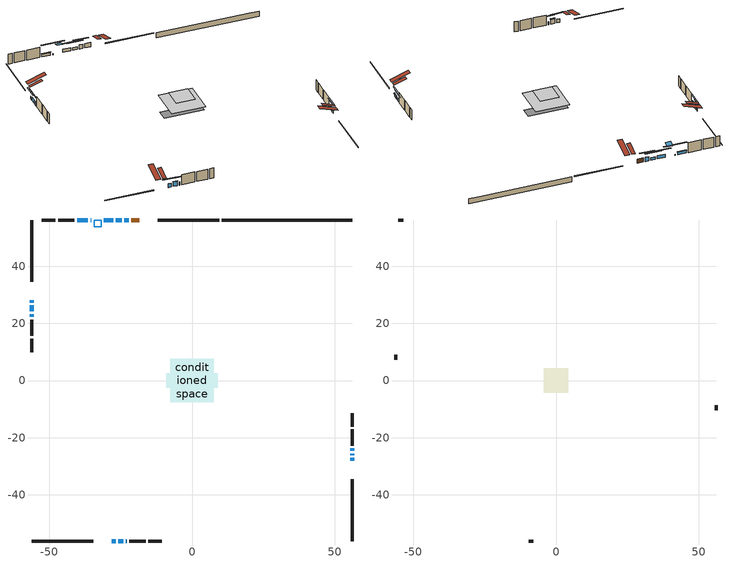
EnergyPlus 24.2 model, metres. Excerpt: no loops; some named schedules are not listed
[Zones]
conditioned space
 floor outside (Floor1 construction): -1.24,-1.24 -1.24,1.24 1.24,1.24 1.24,-1.24 z0.46
 floor adiabatic (AdiabaticFloorConstruction): -7.65,-7.65 -7.65,7.65 7.65,7.65 7.65,-7.65 z2.9
 floor foundation (Slab1 construction): -8.95,-2.48 -8.95,2.48 8.95,2.48 8.95,-2.48 z-1.98
 floor foundation (Slab2 construction): -1.02,-1.02 -1.02,1.02 1.02,1.02 1.02,-1.02 z0
 wall outside (RimJoist1 construction): 9.52,56.16 -12.07,56.16 / -56.16,-56.16 -34.58,-56.16 / -56.16,56.16 -56.16,34.58 / 56.16,-56.16 56.16,-34.58 z0.46:0.76
 wall outside (AdiabaticWallConstruction 1): -18.53,56.16 -21.24,56.16 z0.46:2.49
 wall outside (AdiabaticWallConstruction): 56.16,-28.12 56.16,-27.09 / -56.16,23.27 -56.16,22.23 z0.46:1.81; 56.16,-26.16 56.16,-25.55 / -56.16,26.33 -56.16,24.2 z0.46:2.14; -22.17,56.16 -23.69,56.16 z0.46:2.49; -24.62,56.16 -26.6,56.16 z0.46:1.75; -27.53,56.16 -30.88,56.16 z0.46:1.98; -56.16,28.12 -56.16,27.26 / 56.16,-24.62 56.16,-23.76 z0.46:1.58; -28.12,-56.16 -26.72,-56.16 z0.46:2.28; -35.21,56.16 -35.5,56.16 z0.46:0.82; -36.42,56.16 -40.19,56.16 z0.46:1.68; -25.79,-56.16 -24.1,-56.16 z0.46:2.65; -23.18,-56.16 -22.92,-56.16 z0.46:1.99
 wall outside (Wall1 construction): -41.12,56.16 -46.85,56.16 / -21.99,-56.16 -16.26,-56.16 / -56.16,21.3 -56.16,15.58 / 56.16,-22.83 56.16,-17.1 z0.46:5.34
 wall outside (Wall2 construction): -47.78,56.16 -52.56,56.16 / -15.34,-56.16 -10.55,-56.16 / -56.16,14.65 -56.16,9.86 / 56.16,-16.17 56.16,-11.39 z0.46:5.34
 wall foundation (FoundationWall1 construction): 10.44,56.16,-1.98 10.44,56.16,0.46 51.59,56.16,0.46 51.59,56.16,0.44 56.16,56.16,0.44 56.16,56.16,-1.98
 window (WindowConstruction): 56.16,-28.12 56.16,-27.09 z0.46:1.81
 window (WindowConstruction 5): 56.16,-26.16 56.16,-25.55 z0.46:2.14
 window (WindowConstruction 6): -22.17,56.16 -23.69,56.16 z0.46:2.49
 window (WindowConstruction 7): -24.62,56.16 -26.6,56.16 z0.46:1.75
 window (WindowConstruction 8): -27.53,56.16 -30.88,56.16 z0.46:1.98
 window (WindowConstruction 9): -56.16,28.12 -56.16,27.26 z0.46:1.58
 window (WindowConstruction 10): -56.16,26.33 -56.16,24.2 z0.46:2.14
 window (WindowConstruction 11): -28.12,-56.16 -26.72,-56.16 z0.46:2.28
 window (WindowConstruction 13): -35.22,56.16 -35.49,56.16 z0.46:0.82
 window (WindowConstruction 1): -36.42,56.16 -40.19,56.16 z0.46:1.68
 window (WindowConstruction 2): -56.16,23.27 -56.16,22.23 z0.46:1.81
 window (WindowConstruction 3): -25.79,-56.16 -24.1,-56.16 z0.46:2.65
 window (WindowConstruction 12): -23.17,-56.16 -22.92,-56.16 z0.46:1.98
 window (WindowConstruction 4): 56.16,-24.62 56.16,-23.76 z0.46:1.58
 door (Door): -18.53,56.16 -21.24,56.16 z0.46:2.49
 ceiling adiabatic (AdiabaticFloorConstruction): 7.65,-7.65 7.65,7.65 -7.65,7.65 -7.65,-7.65 z2.9
 roof outside (Roof2 construction): -17.6,56.16,5.34 -17.6,50.49,7.23 -16.1,50.49,7.23 -16.1,56.16,5.34; -29.05,-56.16,5.34 -29.05,-50.49,7.23 -30.55,-50.49,7.23 -30.55,-56.16,5.34; -56.16,29.05,5.34 -50.49,29.05,7.23 -50.49,30.55,7.23 -56.16,30.55,5.34; 56.16,-29.05,5.34 50.49,-29.05,7.23 50.49,-30.55,7.23 56.16,-30.55,5.34
 roof outside (AdiabaticRoofConstruction): -34.29,56.16,5.34 -34.29,53.81,6.12 -31.81,53.81,6.12 -31.81,56.16,5.34
 skylight (SkylightConstruction): -34.29,56.16,5.34 -34.29,53.81,6.12 -31.81,53.81,6.12 -31.81,56.16,5.34
attic - vented
 floor to conditioned space (Floor2 construction Reversed): -4.24,-4.24 -4.24,4.24 4.24,4.24 4.24,-4.24 z5.34
 wall outside (Wall3 construction): -53.49,56.16 -55.24,56.16 / -9.62,-56.16 -7.88,-56.16 / -56.16,8.93 -56.16,7.19 / 56.16,-10.46 56.16,-8.71 z0.46:5.34
 roof outside (Roof1 construction): -15.17,56.16,5.34 -15.17,47.9,8.09 -13,47.9,8.09 -13,56.16,5.34; -31.48,-56.16,5.34 -31.48,-47.9,8.09 -33.65,-47.9,8.09 -33.65,-56.16,5.34; -56.16,31.48,5.34 -47.9,31.48,8.09 -47.9,33.65,8.09 -56.16,33.65,5.34; 56.16,-31.48,5.34 47.9,-31.48,8.09 47.9,-33.65,8.09 56.16,-33.65,5.34
shading: 56.16,-26.89 56.16,-28.32 56.58,-28.32 56.58,-26.89 z2.01; 56.16,-22.91 56.16,-28.8 56.58,-28.8 56.58,-22.91 z4.78; -26.33,56.16 -19.53,56.16 -19.53,56.58 -26.33,56.58 z5.13; -29.24,56.16 -21.98,56.16 -21.98,56.58 -29.24,56.58 z4.39; -33.52,56.16 -24.89,56.16 -24.89,56.58 -33.52,56.58 z4.62; -56.16,24.62 -56.16,30.76 -56.58,30.76 -56.58,24.62 z4.22; -56.16,21.56 -56.16,28.97 -56.58,28.97 -56.58,21.56 z4.78; -24.08,-56.16 -30.76,-56.16 -30.76,-56.58 -24.08,-56.58 z4.92; -40.58,56.16 -30.14,56.16 -30.14,56.58 -40.58,56.58 z5.9; -40.39,56.16 -36.22,56.16 -36.22,56.58 -40.39,56.58 z1.88; -56.16,22.03 -56.16,23.47 -56.58,23.47 -56.58,22.03 z2.01; -23.9,-56.16 -25.99,-56.16 -25.99,-56.58 -23.9,-56.58 z2.85; -20.28,-56.16 -25.81,-56.16 -25.81,-56.58 -20.28,-56.58 z4.62; 56.16,-21.12 56.16,-27.26 56.58,-27.26 56.58,-21.12 z4.22
[Building]
Building 1: Terrain=Suburbs
[Site:Location]
Montreal Intl AP_QC: Latitude {deg}=45.47; Longitude {deg}=-73.74; Time Zone {hr}=-5; Elevation {m}=36; Keep Site Location Information=Yes
[Site:GroundTemperature:Shallow]
2.07863, -0.316383, -0.508184, 0.628371, 5.19101, 9.73239, 13.6695, 16.1636, 16.3755, 14.347, 10.5102, 6.10817
[Site:WaterMainsTemperature]
Calculation Method=Schedule; Temperature Schedule=mains temperature schedule
[Material] Roughness=Rough; Thermal Absorptance=0.9
Name | Thickness {m} | Conductivity {W/m-K} | Density {kg/m3} | Specific Heat {J/kg-K} | Solar Absorptance | Visible Absorptance
asphalt or fiberglass shingles | 0.00635 | 0.162714 | 1121.4 | 1465.45 | 0.84 | 0.84
asphalt or fiberglass shingles 1 | 0.00635 | 0.162714 | 1121.4 | 1465.45 | 0.7 | 0.7
ceiling loosefill ins | 0.0846667 | 0.0480833 | 16.02 | 1046.75 | 0.7 | 0.7
ceiling stud and cavity | 0.1397 | 0.0805454 | 65.682 | 1177.47 | 0.7 | 0.7
concrete 4.0 in. | 0.1016 | 1.803125 | 2242.8 | 837.4 | 0.7 | 0.7
concrete 8.0 in. | 0.2032 | 1.803125 | 2242.8 | 837.4 | 0.7 | 0.7
door material | 0.04445 | 0.188738 | 512.64 | 1214.23 | 0.7 | 0.7
exterior vertical ins | 0.0460229 | 0.029427 | 32.04 | 1214.23 | 0.7 | 0.7
floor covering | 0.0127 | 0.0433444 | 54.468 | 1339.84 | 0.6 | 0.6
floor rigid ins | 0.103632 | 0.029427 | 32.04 | 1214.23 | 0.7 | 0.7
floor rigid ins 1; roof rigid ins 1; wall rigid ins 1 | 0.512978 | 0.029427 | 32.04 | 1214.23 | 0.7 | 0.7
floor stud and cavity | 0.1397 | 0.151062 | 92.3553 | 1139.71 | 0.7 | 0.7
floor stud and cavity 1 | 0.1397 | 1.75129 | 37.0049 | 1207.88 | 0.7 | 0.7
furniture material conditioned space 1 | 0.1524 | 0.115458 | 640.8 | 1214.23 | 0.6 | 0.6
gypsum board | 0.0127 | 0.160291 | 801 | 837.4 | 0.6 | 0.6
gypsum board 1 | 0.0127 | 0.160291 | 801 | 837.4 | 0.7 | 0.7
osb sheathing 0.5 in. | 0.0127 | 0.115458 | 512.64 | 1214.23 | 0.7 | 0.7
osb sheathing 0.75 in. | 0.01905 | 0.115458 | 512.64 | 1214.23 | 0.7 | 0.7
osb sheathing 2.0 in. | 0.0508 | 0.115458 | 512.64 | 1214.23 | 0.7 | 0.7
rim joist rigid ins; roof rigid ins; wall rigid ins | 0.051816 | 0.029427 | 32.04 | 1214.23 | 0.7 | 0.7
rim joist stud and cavity | 0.0508 | 0.0347766 | 125.044 | 1163.47 | 0.6 | 0.6
roof stud and cavity | 0.2032 | 0.152286 | 78.34581 | 1123.46 | 0.7 | 0.7
roof stud and cavity 1 | 0.18415 | 1.78685 | 37.0049 | 1207.88 | 0.6 | 0.6
wall stud and cavity | 0.1397 | 0.154959 | 139.0536 | 1170.24 | 0.7 | 0.7
wall stud and cavity 1 | 0.1397 | 0.158046 | 139.0536 | 1170.24 | 0.7 | 0.7
wall stud and cavity 2 | 0.0889 | 6.1454 | 50.32683 | 1063.81 | 0.6 | 0.6
wall stud and cavity 3 | 0.0889 | 0.380278 | 52.3479 | 1209.89 | 0.7 | 0.7
wall stud and cavity 4 | 0.0889 | 0.391764 | 83.0341 | 1211.67 | 0.7 | 0.7
wood siding | 0.0254 | 0.102417 | 544.68 | 1172.36 | 0.74 | 0.74
wood siding 1 | 0.00254 | 0.102417 | 544.68 | 1172.36 | 0.74 | 0.74
wood siding 2; wood siding 3; wood siding 4 | 0.0254 | 0.102417 | 544.68 | 1172.36 | 0.7 | 0.7
[WindowMaterial:SimpleGlazingSystem]
Name | U-Factor {W/m2-K} | Solar Heat Gain Coefficient
SkylightMaterial | 2.39251 | 0.7107
WindowMaterial | 2.92474 | 0.66
WindowMaterial 1 | 2.93382 | 0.65
WindowMaterial 10 | 3.10359 | 0.5
WindowMaterial 11 | 3.07407 | 0.43
WindowMaterial 2 | 2.88386 | 0.7
WindowMaterial 3 | 2.94348 | 0.64
WindowMaterial 4 | 2.95937 | 0.63
WindowMaterial 5 | 2.89067 | 0.69
WindowMaterial 6 | 2.92871 | 0.66
WindowMaterial 7 | 2.87818 | 0.7
WindowMaterial 8 | 2.88499 | 0.7
WindowMaterial 9 | 2.89748 | 0.69
[Construction]
AdiabaticFloorConstruction: floor stud and cavity 1, floor rigid ins 1, osb sheathing 0.75 in., floor covering
AdiabaticRoofConstruction: asphalt or fiberglass shingles 1, roof rigid ins 1, osb sheathing 0.75 in., roof stud and cavity 1
AdiabaticWallConstruction: wood siding 3, wall rigid ins 1, wall stud and cavity 3, gypsum board
AdiabaticWallConstruction 1: wood siding 4, wall rigid ins 1, wall stud and cavity 3, gypsum board
Door: door material
Floor1 construction: floor stud and cavity, floor rigid ins, osb sheathing 0.75 in., floor covering
Floor2 construction Reversed: gypsum board, ceiling stud and cavity, ceiling loosefill ins
FoundationWall1 construction: concrete 8.0 in., gypsum board 1
furniture construction conditioned space 1: furniture material conditioned space 1
PartitionWallConstruction: gypsum board, wall stud and cavity 4, gypsum board
RimJoist1 construction: wood siding 2, rim joist rigid ins, osb sheathing 2.0 in., rim joist stud and cavity
Roof1 construction: asphalt or fiberglass shingles
Roof2 construction: asphalt or fiberglass shingles, roof rigid ins, osb sheathing 0.75 in., roof stud and cavity, gypsum board
SkylightConstruction: SkylightMaterial
Slab1 construction; Slab2 construction: concrete 4.0 in.
Wall1 construction: wood siding, wall rigid ins, osb sheathing 0.5 in., wall stud and cavity, gypsum board
Wall2 construction: wood siding, wall rigid ins, osb sheathing 0.5 in., wall stud and cavity 1, gypsum board
Wall3 construction: wood siding 1, wall stud and cavity 2
WindowConstruction; WindowConstruction 2: WindowMaterial
WindowConstruction 1: WindowMaterial 1
WindowConstruction 10: WindowMaterial 8
WindowConstruction 11: WindowMaterial 9
WindowConstruction 12: WindowMaterial 10
WindowConstruction 13: WindowMaterial 11
WindowConstruction 3: WindowMaterial 2
WindowConstruction 4; WindowConstruction 9: WindowMaterial 3
WindowConstruction 5: WindowMaterial 4
WindowConstruction 6: WindowMaterial 5
WindowConstruction 7: WindowMaterial 6
WindowConstruction 8: WindowMaterial 7
[Zone] Multiplier=1; Part of Total Floor Area=Yes
Name | Volume {m3}
attic - vented | 32.139
conditioned space | 807
[Space]
Name | Zone | Volume {m3}
attic - vented 1 | attic - vented | 32.139
conditioned space 1 | conditioned space | 807
[ZoneInfiltration:EffectiveLeakageArea]
infil attic - vented 1: Zone or Space=attic - vented 1; Schedule=Always On Discrete; Effective Air Leakage Area {cm2}=2876.4; Stack Coefficient=0.000530575; Wind Coefficient=1.5563e-05
[ZoneMixing]
whole house fan mix: Zone or Space=attic - vented; Schedule=Always On Continuous; Design Flow Rate Calculation Method=Flow/Zone; Design Flow Rate {m3/s}=0; Source Zone or Space=conditioned space
[SurfaceProperty:ExposedFoundationPerimeter] Exposed Perimeter Calculation Method=TotalExposedPerimeter
Name | Total Exposed Perimeter {m}
Slab1 | 45.72
Slab2 | 6.40101
[InternalMass] Zone or ZoneList=conditioned space; Space or SpaceList=conditioned space 1
Name | Construction | Surface Area {m2}
furniture mass conditioned space 1 | furniture construction conditioned space 1 | 133.252
partition wall mass | PartitionWallConstruction | 333.13
[Lights]
interior lighting: Zone or ZoneList or Space or SpaceList=conditioned space 1; Schedule=interior lighting schedule; Design Level Calculation Method=LightingLevel; Lighting Level {W}=343.2; Return Air Fraction=0; Fraction Radiant=0.6; Fraction Visible=0.2; Fraction Replaceable=1
[People]
occupants: Zone or ZoneList or Space or SpaceList=conditioned space 1; Number of People Schedule=occupants schedule; Number of People Calculation Method=People; Number of People=3; Fraction Radiant=0.314171; Sensible Heat Fraction=0.56303; Activity Level Schedule=occupants activity schedule; Carbon Dioxide Generation Rate {m3/s-W}=0; Enable ASHRAE 55 Comfort Warnings=No; Mean Radiant Temperature Calculation Type=EnclosureAveraged
[ElectricEquipment] Zone or ZoneList or Space or SpaceList=conditioned space 1; Design Level Calculation Method=EquipmentLevel
Name | Schedule | Design Level {W} | Fraction Latent | Fraction Radiant | Fraction Lost
clothes dryer | clothes dryer schedule | 140.772 | 0.015 | 0.081 | 0.85
clothes washer | clothes washer schedule | 32.1985 | 0.03 | 0.162 | 0.7
cooking range | cooking range schedule | 215.147 | 0.08 | 0.432 | 0.2
dishwasher | dishwasher schedule | 66.8632 | 0.3 | 0.18 | 0.4
fridge | fridge schedule | 72.9452 | 0 | 0.6 | 0
mech vent house fan | mech vent house fan schedule | 28.3 | 0 | 0 | 1
mech vent house fan cfis | mech vent house fan cfis schedule | 0 | 0 | 0 | 0
misc plug loads | misc plug loads schedule | 494.7 | 0.045 | 0.513 | 0.1
whole house fan | Always On Discrete | 0 | 0 | 0 | 1
[OtherEquipment] Zone or ZoneList or Space or SpaceList=conditioned space 1; Design Level Calculation Method=EquipmentLevel
Name | Fuel Type | Schedule | Design Level {W} | Fraction Latent | Fraction Radiant | Fraction Lost
clothes dryer 1 | Electricity | clothes dryer schedule | 0 | 0.015 | 0.081 | 0.85
cooking range 1 | Electricity | cooking range schedule | 0 | 0.08 | 0.432 | 0.2
general water use latent | None | general water use schedule | 62.594 | 1 | 0 | 0
general water use sensible | None | general water use schedule | -61.6891 | 0 | 0.6 | 0
mech vent house fan latent load | None | Always On Discrete | 0 | 1 | 0 | 0
mech vent house fan sensible load | None | Always On Discrete | 0 | 0 | 0 | 0
water heater energy adjustment1 | Electricity | Always On Discrete | 0.01 | 0 | 0 | 1
[ZoneInfiltration:DesignFlowRate] Zone or ZoneList or Space or SpaceList=conditioned space 1; Schedule=Always On Discrete; Design Flow Rate Calculation Method=Flow/Zone; Design Flow Rate {m3/s}=0
infil flow; natural vent flow; whole house fan flow
[Foundation:Kiva] Initial Indoor Air Temperature {C}=20; Wall Depth Below Slab {m}=0.2032
Name | Wall Height Above Grade {m} | Custom Block Material Name 1 | Custom Block Depth 1 {m} | Custom Block X Position 1 {m} | Custom Block Z Position 1 {m}
Foundation Kiva 1 | 0.459974 | exterior vertical ins | 2.43998 | 0.2159 | 0
Foundation Kiva 2 | 0.1016
[Foundation:Kiva:Settings]
Soil Conductivity {W/m-K}=0.849921; Soil Density {kg/m3}=1842.3; Soil Specific Heat {J/kg-K}=418.7; Ground Solar Absorptivity=0.9; Ground Thermal Absorptivity=0.9; Ground Surface Roughness {m}=0.03; Far-Field Width {m}=40; Deep-Ground Boundary Condition=ZeroFlux; Deep-Ground Depth {m}=40; Minimum Cell Dimension {m}=0.2; Maximum Cell Growth Coefficient=3; Simulation Timestep=Timestep
[Exterior:Lights]
exterior lighting: Schedule=exterior lighting schedule; Design Level {W}=75.6
[Schedule:Constant]
Name | Hourly Value
Always On Continuous; mech vent house fan schedule; mech vent house fan cfis schedule; Always On Discrete | 1
occupants activity schedule | 117.228
fridge schedule | 0
[Schedule:Week:Daily]
interior lighting schedule Week Rule - Jan1-Jan27: interior lighting schedule day, interior lighting schedule day, interior lighting schedule day, interior lighting schedule day, interior lighting schedule day, interior lighting schedule day, interior lighting schedule day, interior lighting schedule default day, interior lighting schedule default day, interior lighting schedule default day, interior lighting schedule default day, interior lighting schedule default day
interior lighting schedule Week Rule - Jan28-Feb3: interior lighting schedule day, interior lighting schedule day, interior lighting schedule day, interior lighting schedule day, interior lighting schedule day 1, interior lighting schedule day 1, interior lighting schedule day 1, interior lighting schedule default day, interior lighting schedule default day, interior lighting schedule default day, interior lighting schedule default day, interior lighting schedule default day
interior lighting schedule Week Rule - Feb4-Feb24: interior lighting schedule day 1, interior lighting schedule day 1, interior lighting schedule day 1, interior lighting schedule day 1, interior lighting schedule day 1, interior lighting schedule day 1, interior lighting schedule day 1, interior lighting schedule default day, interior lighting schedule default day, interior lighting schedule default day, interior lighting schedule default day, interior lighting schedule default day
interior lighting schedule Week Rule - Feb25-Mar3: interior lighting schedule day 1, interior lighting schedule day 1, interior lighting schedule day 1, interior lighting schedule day 1, interior lighting schedule day 2, interior lighting schedule day 2, interior lighting schedule day 2, interior lighting schedule default day, interior lighting schedule default day, interior lighting schedule default day, interior lighting schedule default day, interior lighting schedule default day
interior lighting schedule Week Rule - Mar4-Mar31: interior lighting schedule day 2, interior lighting schedule day 2, interior lighting schedule day 2, interior lighting schedule day 2, interior lighting schedule day 2, interior lighting schedule day 2, interior lighting schedule day 2, interior lighting schedule default day, interior lighting schedule default day, interior lighting schedule default day, interior lighting schedule default day, interior lighting schedule default day
interior lighting schedule Week Rule - Apr1-Apr28: interior lighting schedule day 3, interior lighting schedule day 3, interior lighting schedule day 3, interior lighting schedule day 3, interior lighting schedule day 3, interior lighting schedule day 3, interior lighting schedule day 3, interior lighting schedule default day, interior lighting schedule default day, interior lighting schedule default day, interior lighting schedule default day, interior lighting schedule default day
interior lighting schedule Week Rule - Apr29-May5: interior lighting schedule day 3, interior lighting schedule day 3, interior lighting schedule day 4, interior lighting schedule day 4, interior lighting schedule day 4, interior lighting schedule day 4, interior lighting schedule day 4, interior lighting schedule default day, interior lighting schedule default day, interior lighting schedule default day, interior lighting schedule default day, interior lighting schedule default day
interior lighting schedule Week Rule - May6-May26: interior lighting schedule day 4, interior lighting schedule day 4, interior lighting schedule day 4, interior lighting schedule day 4, interior lighting schedule day 4, interior lighting schedule day 4, interior lighting schedule day 4, interior lighting schedule default day, interior lighting schedule default day, interior lighting schedule default day, interior lighting schedule default day, interior lighting schedule default day
interior lighting schedule Week Rule - May27-Jun2: interior lighting schedule day 4, interior lighting schedule day 4, interior lighting schedule day 4, interior lighting schedule day 4, interior lighting schedule day 4, interior lighting schedule day 5, interior lighting schedule day 5, interior lighting schedule default day, interior lighting schedule default day, interior lighting schedule default day, interior lighting schedule default day, interior lighting schedule default day
interior lighting schedule Week Rule - Jun3-Jun30: interior lighting schedule day 5, interior lighting schedule day 5, interior lighting schedule day 5, interior lighting schedule day 5, interior lighting schedule day 5, interior lighting schedule day 5, interior lighting schedule day 5, interior lighting schedule default day, interior lighting schedule default day, interior lighting schedule default day, interior lighting schedule default day, interior lighting schedule default day
interior lighting schedule Week Rule - Jul1-Jul28: interior lighting schedule day 6, interior lighting schedule day 6, interior lighting schedule day 6, interior lighting schedule day 6, interior lighting schedule day 6, interior lighting schedule day 6, interior lighting schedule day 6, interior lighting schedule default day, interior lighting schedule default day, interior lighting schedule default day, interior lighting schedule default day, interior lighting schedule default day
interior lighting schedule Week Rule - Jul29-Aug4: interior lighting schedule day 6, interior lighting schedule day 6, interior lighting schedule day 6, interior lighting schedule day 7, interior lighting schedule day 7, interior lighting schedule day 7, interior lighting schedule day 7, interior lighting schedule default day, interior lighting schedule default day, interior lighting schedule default day, interior lighting schedule default day, interior lighting schedule default day
interior lighting schedule Week Rule - Aug5-Aug25: interior lighting schedule day 7, interior lighting schedule day 7, interior lighting schedule day 7, interior lighting schedule day 7, interior lighting schedule day 7, interior lighting schedule day 7, interior lighting schedule day 7, interior lighting schedule default day, interior lighting schedule default day, interior lighting schedule default day, interior lighting schedule default day, interior lighting schedule default day
interior lighting schedule Week Rule - Aug26-Sep1: interior lighting schedule day 7, interior lighting schedule day 7, interior lighting schedule day 7, interior lighting schedule day 7, interior lighting schedule day 7, interior lighting schedule day 7, interior lighting schedule day 8, interior lighting schedule default day, interior lighting schedule default day, interior lighting schedule default day, interior lighting schedule default day, interior lighting schedule default day
interior lighting schedule Week Rule - Sep2-Sep29: interior lighting schedule day 8, interior lighting schedule day 8, interior lighting schedule day 8, interior lighting schedule day 8, interior lighting schedule day 8, interior lighting schedule day 8, interior lighting schedule day 8, interior lighting schedule default day, interior lighting schedule default day, interior lighting schedule default day, interior lighting schedule default day, interior lighting schedule default day
interior lighting schedule Week Rule - Sep30-Oct6: interior lighting schedule day 8, interior lighting schedule day 9, interior lighting schedule day 9, interior lighting schedule day 9, interior lighting schedule day 9, interior lighting schedule day 9, interior lighting schedule day 9, interior lighting schedule default day, interior lighting schedule default day, interior lighting schedule default day, interior lighting schedule default day, interior lighting schedule default day
interior lighting schedule Week Rule - Oct7-Oct27: interior lighting schedule day 9, interior lighting schedule day 9, interior lighting schedule day 9, interior lighting schedule day 9, interior lighting schedule day 9, interior lighting schedule day 9, interior lighting schedule day 9, interior lighting schedule default day, interior lighting schedule default day, interior lighting schedule default day, interior lighting schedule default day, interior lighting schedule default day
interior lighting schedule Week Rule - Oct28-Nov3: interior lighting schedule day 9, interior lighting schedule day 9, interior lighting schedule day 9, interior lighting schedule day 9, interior lighting schedule day 10, interior lighting schedule day 10, interior lighting schedule day 10, interior lighting schedule default day, interior lighting schedule default day, interior lighting schedule default day, interior lighting schedule default day, interior lighting schedule default day
interior lighting schedule Week Rule - Nov4-Nov24: interior lighting schedule day 10, interior lighting schedule day 10, interior lighting schedule day 10, interior lighting schedule day 10, interior lighting schedule day 10, interior lighting schedule day 10, interior lighting schedule day 10, interior lighting schedule default day, interior lighting schedule default day, interior lighting schedule default day, interior lighting schedule default day, interior lighting schedule default day
interior lighting schedule Week Rule - Nov25-Dec1: interior lighting schedule day 10, interior lighting schedule day 10, interior lighting schedule day 10, interior lighting schedule day 10, interior lighting schedule day 10, interior lighting schedule day 10, interior lighting schedule day 11, interior lighting schedule default day, interior lighting schedule default day, interior lighting schedule default day, interior lighting schedule default day, interior lighting schedule default day
interior lighting schedule Week Rule - Dec2-Dec31: interior lighting schedule day 11, interior lighting schedule day 11, interior lighting schedule day 11, interior lighting schedule day 11, interior lighting schedule day 11, interior lighting schedule day 11, interior lighting schedule day 11, interior lighting schedule default day, interior lighting schedule default day, interior lighting schedule default day, interior lighting schedule default day, interior lighting schedule default day
occupants schedule Week Rule - Jan1-Dec31: occupants schedule day, occupants schedule day, occupants schedule day, occupants schedule day, occupants schedule day, occupants schedule day, occupants schedule day, occupants schedule default day, occupants schedule default day, occupants schedule default day, occupants schedule default day, occupants schedule default day
clothes dryer schedule Week Rule - Jan1-Dec31: clothes dryer schedule day, clothes dryer schedule day, clothes dryer schedule day, clothes dryer schedule day, clothes dryer schedule day, clothes dryer schedule day, clothes dryer schedule day, clothes dryer schedule default day, clothes dryer schedule default day, clothes dryer schedule default day, clothes dryer schedule default day, clothes dryer schedule default day
clothes washer schedule Week Rule - Jan1-Dec31: clothes washer schedule day, clothes washer schedule day, clothes washer schedule day, clothes washer schedule day, clothes washer schedule day, clothes washer schedule day, clothes washer schedule day, clothes washer schedule default day, clothes washer schedule default day, clothes washer schedule default day, clothes washer schedule default day, clothes washer schedule default day
cooking range schedule Week Rule - Jan1-Dec31: cooking range schedule day, cooking range schedule day, cooking range schedule day, cooking range schedule day, cooking range schedule day, cooking range schedule day, cooking range schedule day, cooking range schedule default day, cooking range schedule default day, cooking range schedule default day, cooking range schedule default day, cooking range schedule default day
dishwasher schedule Week Rule - Jan1-Dec31: dishwasher schedule day, dishwasher schedule day, dishwasher schedule day, dishwasher schedule day, dishwasher schedule day, dishwasher schedule day, dishwasher schedule day, dishwasher schedule default day, dishwasher schedule default day, dishwasher schedule default day, dishwasher schedule default day, dishwasher schedule default day
misc plug loads schedule Week Rule - Jan1-Dec31: misc plug loads schedule day, misc plug loads schedule day, misc plug loads schedule day, misc plug loads schedule day, misc plug loads schedule day, misc plug loads schedule day, misc plug loads schedule day, misc plug loads schedule default day, misc plug loads schedule default day, misc plug loads schedule default day, misc plug loads schedule default day, misc plug loads schedule default day
general water use schedule Week Rule - Jan1-Dec31: general water use schedule day, general water use schedule day, general water use schedule day, general water use schedule day, general water use schedule day, general water use schedule day, general water use schedule day, general water use schedule default day, general water use schedule default day, general water use schedule default day, general water use schedule default day, general water use schedule default day
exterior lighting schedule Week Rule - Jan1-Jan27: exterior lighting schedule day, exterior lighting schedule day, exterior lighting schedule day, exterior lighting schedule day, exterior lighting schedule day, exterior lighting schedule day, exterior lighting schedule day, exterior lighting schedule default day, exterior lighting schedule default day, exterior lighting schedule default day, exterior lighting schedule default day, exterior lighting schedule default day
exterior lighting schedule Week Rule - Jan28-Feb3: exterior lighting schedule day, exterior lighting schedule day, exterior lighting schedule day, exterior lighting schedule day, exterior lighting schedule day 1, exterior lighting schedule day 1, exterior lighting schedule day 1, exterior lighting schedule default day, exterior lighting schedule default day, exterior lighting schedule default day, exterior lighting schedule default day, exterior lighting schedule default day
exterior lighting schedule Week Rule - Feb4-Feb24: exterior lighting schedule day 1, exterior lighting schedule day 1, exterior lighting schedule day 1, exterior lighting schedule day 1, exterior lighting schedule day 1, exterior lighting schedule day 1, exterior lighting schedule day 1, exterior lighting schedule default day, exterior lighting schedule default day, exterior lighting schedule default day, exterior lighting schedule default day, exterior lighting schedule default day
exterior lighting schedule Week Rule - Feb25-Mar3: exterior lighting schedule day 1, exterior lighting schedule day 1, exterior lighting schedule day 1, exterior lighting schedule day 1, exterior lighting schedule day 2, exterior lighting schedule day 2, exterior lighting schedule day 2, exterior lighting schedule default day, exterior lighting schedule default day, exterior lighting schedule default day, exterior lighting schedule default day, exterior lighting schedule default day
exterior lighting schedule Week Rule - Mar4-Mar31: exterior lighting schedule day 2, exterior lighting schedule day 2, exterior lighting schedule day 2, exterior lighting schedule day 2, exterior lighting schedule day 2, exterior lighting schedule day 2, exterior lighting schedule day 2, exterior lighting schedule default day, exterior lighting schedule default day, exterior lighting schedule default day, exterior lighting schedule default day, exterior lighting schedule default day
exterior lighting schedule Week Rule - Apr1-Apr28: exterior lighting schedule day 3, exterior lighting schedule day 3, exterior lighting schedule day 3, exterior lighting schedule day 3, exterior lighting schedule day 3, exterior lighting schedule day 3, exterior lighting schedule day 3, exterior lighting schedule default day, exterior lighting schedule default day, exterior lighting schedule default day, exterior lighting schedule default day, exterior lighting schedule default day
exterior lighting schedule Week Rule - Apr29-May5: exterior lighting schedule day 3, exterior lighting schedule day 3, exterior lighting schedule day 4, exterior lighting schedule day 4, exterior lighting schedule day 4, exterior lighting schedule day 4, exterior lighting schedule day 4, exterior lighting schedule default day, exterior lighting schedule default day, exterior lighting schedule default day, exterior lighting schedule default day, exterior lighting schedule default day
exterior lighting schedule Week Rule - May6-May26: exterior lighting schedule day 4, exterior lighting schedule day 4, exterior lighting schedule day 4, exterior lighting schedule day 4, exterior lighting schedule day 4, exterior lighting schedule day 4, exterior lighting schedule day 4, exterior lighting schedule default day, exterior lighting schedule default day, exterior lighting schedule default day, exterior lighting schedule default day, exterior lighting schedule default day
exterior lighting schedule Week Rule - May27-Jun2: exterior lighting schedule day 4, exterior lighting schedule day 4, exterior lighting schedule day 4, exterior lighting schedule day 4, exterior lighting schedule day 4, exterior lighting schedule day 5, exterior lighting schedule day 5, exterior lighting schedule default day, exterior lighting schedule default day, exterior lighting schedule default day, exterior lighting schedule default day, exterior lighting schedule default day
exterior lighting schedule Week Rule - Jun3-Jun30: exterior lighting schedule day 5, exterior lighting schedule day 5, exterior lighting schedule day 5, exterior lighting schedule day 5, exterior lighting schedule day 5, exterior lighting schedule day 5, exterior lighting schedule day 5, exterior lighting schedule default day, exterior lighting schedule default day, exterior lighting schedule default day, exterior lighting schedule default day, exterior lighting schedule default day
exterior lighting schedule Week Rule - Jul1-Jul28: exterior lighting schedule day 6, exterior lighting schedule day 6, exterior lighting schedule day 6, exterior lighting schedule day 6, exterior lighting schedule day 6, exterior lighting schedule day 6, exterior lighting schedule day 6, exterior lighting schedule default day, exterior lighting schedule default day, exterior lighting schedule default day, exterior lighting schedule default day, exterior lighting schedule default day
exterior lighting schedule Week Rule - Jul29-Aug4: exterior lighting schedule day 6, exterior lighting schedule day 6, exterior lighting schedule day 6, exterior lighting schedule day 7, exterior lighting schedule day 7, exterior lighting schedule day 7, exterior lighting schedule day 7, exterior lighting schedule default day, exterior lighting schedule default day, exterior lighting schedule default day, exterior lighting schedule default day, exterior lighting schedule default day
exterior lighting schedule Week Rule - Aug5-Aug25: exterior lighting schedule day 7, exterior lighting schedule day 7, exterior lighting schedule day 7, exterior lighting schedule day 7, exterior lighting schedule day 7, exterior lighting schedule day 7, exterior lighting schedule day 7, exterior lighting schedule default day, exterior lighting schedule default day, exterior lighting schedule default day, exterior lighting schedule default day, exterior lighting schedule default day
exterior lighting schedule Week Rule - Aug26-Sep1: exterior lighting schedule day 7, exterior lighting schedule day 7, exterior lighting schedule day 7, exterior lighting schedule day 7, exterior lighting schedule day 7, exterior lighting schedule day 7, exterior lighting schedule day 8, exterior lighting schedule default day, exterior lighting schedule default day, exterior lighting schedule default day, exterior lighting schedule default day, exterior lighting schedule default day
[Schedule:Year]
interior lighting schedule: interior lighting schedule Week Rule - Jan1-Jan27, 1, 1, 1, 27, interior lighting schedule Week Rule - Jan28-Feb3, 1, 28, 2, 3, interior lighting schedule Week Rule - Feb4-Feb24, 2, 4, 2, 24, interior lighting schedule Week Rule - Feb25-Mar3, 2, 25, 3, 3, interior lighting schedule Week Rule - Mar4-Mar31, 3, 4, 3, 31, interior lighting schedule Week Rule - Apr1-Apr28, 4, 1, 4, 28, interior lighting schedule Week Rule - Apr29-May5, 4, 29, 5, 5, interior lighting schedule Week Rule - May6-May26, 5, 6, 5, 26, interior lighting schedule Week Rule - May27-Jun2, 5, 27, 6, 2, interior lighting schedule Week Rule - Jun3-Jun30, 6, 3, 6, 30, interior lighting schedule Week Rule - Jul1-Jul28, 7, 1, 7, 28, interior lighting schedule Week Rule - Jul29-Aug4, 7, 29, 8, 4, interior lighting schedule Week Rule - Aug5-Aug25, 8, 5, 8, 25, interior lighting schedule Week Rule - Aug26-Sep1, 8, 26, 9, 1, interior lighting schedule Week Rule - Sep2-Sep29, 9, 2, 9, 29, interior lighting schedule Week Rule - Sep30-Oct6, 9, 30, 10, 6, interior lighting schedule Week Rule - Oct7-Oct27, 10, 7, 10, 27, interior lighting schedule Week Rule - Oct28-Nov3, 10, 28, 11, 3, interior lighting schedule Week Rule - Nov4-Nov24, 11, 4, 11, 24, interior lighting schedule Week Rule - Nov25-Dec1, 11, 25, 12, 1, interior lighting schedule Week Rule - Dec2-Dec31, 12, 2, 12, 31
occupants schedule: occupants schedule Week Rule - Jan1-Dec31, 1, 1, 12, 31
clothes dryer schedule: clothes dryer schedule Week Rule - Jan1-Dec31, 1, 1, 12, 31
clothes washer schedule: clothes washer schedule Week Rule - Jan1-Dec31, 1, 1, 12, 31
cooking range schedule: cooking range schedule Week Rule - Jan1-Dec31, 1, 1, 12, 31
dishwasher schedule: dishwasher schedule Week Rule - Jan1-Dec31, 1, 1, 12, 31
misc plug loads schedule: misc plug loads schedule Week Rule - Jan1-Dec31, 1, 1, 12, 31
general water use schedule: general water use schedule Week Rule - Jan1-Dec31, 1, 1, 12, 31
exterior lighting schedule: exterior lighting schedule Week Rule - Jan1-Jan27, 1, 1, 1, 27, exterior lighting schedule Week Rule - Jan28-Feb3, 1, 28, 2, 3, exterior lighting schedule Week Rule - Feb4-Feb24, 2, 4, 2, 24, exterior lighting schedule Week Rule - Feb25-Mar3, 2, 25, 3, 3, exterior lighting schedule Week Rule - Mar4-Mar31, 3, 4, 3, 31, exterior lighting schedule Week Rule - Apr1-Apr28, 4, 1, 4, 28, exterior lighting schedule Week Rule - Apr29-May5, 4, 29, 5, 5, exterior lighting schedule Week Rule - May6-May26, 5, 6, 5, 26, exterior lighting schedule Week Rule - May27-Jun2, 5, 27, 6, 2, exterior lighting schedule Week Rule - Jun3-Jun30, 6, 3, 6, 30, exterior lighting schedule Week Rule - Jul1-Jul28, 7, 1, 7, 28, exterior lighting schedule Week Rule - Jul29-Aug4, 7, 29, 8, 4, exterior lighting schedule Week Rule - Aug5-Aug25, 8, 5, 8, 25, exterior lighting schedule Week Rule - Aug26-Sep1, 8, 26, 9, 1, exterior lighting schedule Week Rule - Sep2-Sep29, 9, 2, 9, 29, exterior lighting schedule Week Rule - Sep30-Oct6, 9, 30, 10, 6, exterior lighting schedule Week Rule - Oct7-Oct27, 10, 7, 10, 27, exterior lighting schedule Week Rule - Oct28-Nov3, 10, 28, 11, 3, exterior lighting schedule Week Rule - Nov4-Nov24, 11, 4, 11, 24, exterior lighting schedule Week Rule - Nov25-Dec1, 11, 25, 12, 1, exterior lighting schedule Week Rule - Dec2-Dec31, 12, 2, 12, 31
[Schedule:Compact]
mains temperature schedule: Through: 01/01, For: AllDays, Until: 24:00, 6.56833, Through: 01/02, For: AllDays, Until: 24:00, 6.48722, Through: 01/03, For: AllDays, Until: 24:00, 6.40722, Through: 01/04, For: AllDays, Until: 24:00, 6.32889, Through: 01/05, For: AllDays, Until: 24:00, 6.25167, Through: 01/06, For: AllDays, Until: 24:00, 6.17611, Through: 01/07, For: AllDays, Until: 24:00, 6.10222, Through: 01/08, For: AllDays, Until: 24:00, 6.02944, Through: 01/09, For: AllDays, Until: 24:00, 5.95833, Through: 01/10, For: AllDays, Until: 24:00, 5.88889, Through: 01/11, For: AllDays, Until: 24:00, 5.82056, Through: 01/12, For: AllDays, Until: 24:00, 5.75444, Through: 01/13, For: AllDays, Until: 24:00, 5.68944, Through: 01/14, For: AllDays, Until: 24:00, 5.62611, Through: 01/15, For: AllDays, Until: 24:00, 5.56444, Through: 01/16, For: AllDays, Until: 24:00, 5.50444, Through: 01/17, For: AllDays, Until: 24:00, 5.44611, Through: 01/18, For: AllDays, Until: 24:00, 5.38944, Through: 01/19, For: AllDays, Until: 24:00, 5.33389, Through: 01/20, For: AllDays, Until: 24:00, 5.28111, Through: 01/21, For: AllDays, Until: 24:00, 5.22944, Through: 01/22, For: AllDays, Until: 24:00, 5.17944, Through: 01/23, For: AllDays, Until: 24:00, 5.13111, Through: 01/24, For: AllDays, Until: 24:00, 5.085, Through: 01/25, For: AllDays, Until: 24:00, 5.04056, Through: 01/26, For: AllDays, Until: 24:00, 4.99778, Through: 01/27, For: AllDays, Until: 24:00, 4.95667, Through: 01/28, For: AllDays, Until: 24:00, 4.91778, Through: 01/29, For: AllDays, Until: 24:00, 4.88056, Through: 01/30, For: AllDays, Until: 24:00, 4.845, Through: 01/31, For: AllDays, Until: 24:00, 4.81167, Through: 02/01, For: AllDays, Until: 24:00, 4.77944, Through: 02/02, For: AllDays, Until: 24:00, 4.75, Through: 02/03, For: AllDays, Until: 24:00, 4.72167, Through: 02/04, For: AllDays, Until: 24:00, 4.69611, Through: 02/05, For: AllDays, Until: 24:00, 4.67167, Through: 02/06, For: AllDays, Until: 24:00, 4.64944, Through: 02/07, For: AllDays, Until: 24:00, 4.62889, Through: 02/08, For: AllDays, Until: 24:00, 4.61056, Through: 02/09, For: AllDays, Until: 24:00, 4.59389, Through: 02/10, For: AllDays, Until: 24:00, 4.57944, Through: 02/11, For: AllDays, Until: 24:00, 4.56667, Through: 02/12, For: AllDays, Until: 24:00, 4.55611, Through: 02/13, For: AllDays, Until: 24:00, 4.54722, Through: 02/14, For: AllDays, Until: 24:00, 4.54056, Through: 02/15, For: AllDays, Until: 24:00, 4.53556, Through: 02/16, For: AllDays, Until: 24:00, 4.53278, Through: 02/17, For: AllDays, Until: 24:00, 4.53167, Through: 02/18, For: AllDays, Until: 24:00, 4.53278, Through: 02/19, For: AllDays, Until: 24:00, 4.53556, Through: 02/20, For: AllDays, Until: 24:00, 4.54056, Through: 02/21, For: AllDays, Until: 24:00, 4.54722, Through: 02/22, For: AllDays, Until: 24:00, 4.55611, Through: 02/23, For: AllDays, Until: 24:00, 4.56667, Through: 02/24, For: AllDays, Until: 24:00, 4.57944, Through: 02/25, For: AllDays, Until: 24:00, 4.59389, Through: 02/26, For: AllDays, Until: 24:00, 4.61056, Through: 02/27, For: AllDays, Until: 24:00, 4.62889, Through: 02/28, For: AllDays, Until: 24:00, 4.64889, Through: 03/01, For: AllDays, Until: 24:00, 4.67111, Through: 03/02, For: AllDays, Until: 24:00, 4.69556, Through: 03/03, For: AllDays, Until: 24:00, 4.72167, Through: 03/04, For: AllDays, Until: 24:00, 4.74944, Through: 03/05, For: AllDays, Until: 24:00, 4.77944, Through: 03/06, For: AllDays, Until: 24:00, 4.81111, Through: 03/07, For: AllDays, Until: 24:00, 4.84444, Through: 03/08, For: AllDays, Until: 24:00, 4.88, Through: 03/09, For: AllDays, Until: 24:00, 4.91722, Through: 03/10, For: AllDays, Until: 24:00, 4.95611, Through: 03/11, For: AllDays, Until: 24:00, 4.99722, Through: 03/12, For: AllDays, Until: 24:00, 5.04, Through: 03/13, For: AllDays, Until: 24:00, 5.08444, Through: 03/14, For: AllDays, Until: 24:00, 5.13056, Through: 03/15, For: AllDays, Until: 24:00, 5.17889, Through: 03/16, For: AllDays, Until: 24:00, 5.22833, Through: 03/17, For: AllDays, Until: 24:00, 5.28, Through: 03/18, For: AllDays, Until: 24:00, 5.33333, Through: 03/19, For: AllDays, Until: 24:00, 5.38833, Through: 03/20, For: AllDays, Until: 24:00, 5.445, Through: 03/21, For: AllDays, Until: 24:00, 5.50333, Through: 03/22, For: AllDays, Until: 24:00, 5.56333, Through: 03/23, For: AllDays, Until: 24:00, 5.625, Through: 03/24, For: AllDays, Until: 24:00, 5.68833, Through: 03/25, For: AllDays, Until: 24:00, 5.75333, Through: 03/26, For: AllDays, Until: 24:00, 5.81944, Through: 03/27, For: AllDays, Until: 24:00, 5.88778, Through: 03/28, For: AllDays, Until: 24:00, 5.95722, Through: 03/29, For: AllDays, Until: 24:00, 6.02833, Through: 03/30, For: AllDays, Until: 24:00, 6.10111, Through: 03/31, For: AllDays, Until: 24:00, 6.175, Through: 04/01, For: AllDays, Until: 24:00, 6.25056, Through: 04/02, For: AllDays, Until: 24:00, 6.32778, Through: 04/03, For: AllDays, Until: 24:00, 6.40611, Through: 04/04, For: AllDays, Until: 24:00, 6.48556, Through: 04/05, For: AllDays, Until: 24:00, 6.56722, Through: 04/06, For: AllDays, Until: 24:00, 6.64944, Through: 04/07, For: AllDays, Until: 24:00, 6.73333, Through: 04/08, For: AllDays, Until: 24:00, 6.81833, Through: 04/09, For: AllDays, Until: 24:00, 6.905, Through: 04/10, For: AllDays, Until: 24:00, 6.99278, Through: 04/11, For: AllDays, Until: 24:00, 7.08111, Through: 04/12, For: AllDays, Until: 24:00, 7.17167, Through: 04/13, For: AllDays, Until: 24:00, 7.26278, Through: 04/14, For: AllDays, Until: 24:00, 7.355, Through: 04/15, For: AllDays, Until: 24:00, 7.44833, Through: 04/16, For: AllDays, Until: 24:00, 7.54278, Through: 04/17, For: AllDays, Until: 24:00, 7.63889, Through: 04/18, For: AllDays, Until: 24:00, 7.735, Through: 04/19, For: AllDays, Until: 24:00, 7.83278, Through: 04/20, For: AllDays, Until: 24:00, 7.93167, Through: 04/21, For: AllDays, Until: 24:00, 8.03111, Through: 04/22, For: AllDays, Until: 24:00, 8.13167, Through: 04/23, For: AllDays, Until: 24:00, 8.23278, Through: 04/24, For: AllDays, Until: 24:00, 8.335, Through: 04/25, For: AllDays, Until: 24:00, 8.43778, Through: 04/26, For: AllDays, Until: 24:00, 8.54167, Through: 04/27, For: AllDays, Until: 24:00, 8.64611, Through: 04/28, For: AllDays, Until: 24:00, 8.75167, Through: 04/29, For: AllDays, Until: 24:00, 8.85778, Through: 04/30, For: AllDays, Until: 24:00, 8.96444, Through: 05/01, For: AllDays, Until: 24:00, 9.07167, Through: 05/02, For: AllDays, Until: 24:00, 9.17944, Through: 05/03, For: AllDays, Until: 24:00, 9.28778, Through: 05/04, For: AllDays, Until: 24:00, 9.39667, Through: 05/05, For: AllDays, Until: 24:00, 9.50667, Through: 05/06, For: AllDays, Until: 24:00, 9.61667, Through: 05/07, For: AllDays, Until: 24:00, 9.72667, Through: 05/08, For: AllDays, Until: 24:00, 9.83778, Through: 05/09, For: AllDays, Until: 24:00, 9.94889, Through: 05/10, For: AllDays, Until: 24:00, 10.0606, Through: 05/11, For: AllDays, Until: 24:00, 10.1722, Through: 05/12, For: AllDays, Until: 24:00, 10.2844, Through: 05/13, For: AllDays, Until: 24:00, 10.3967, Through: 05/14, For: AllDays, Until: 24:00, 10.5094, Through: 05/15, For: AllDays, Until: 24:00, 10.6222, Through: 05/16, For: AllDays, Until: 24:00, 10.735, Through: 05/17, For: AllDays, Until: 24:00, 10.8478, Through: 05/18, For: AllDays, Until: 24:00, 10.9611, Through: 05/19, For: AllDays, Until: 24:00, 11.0744, Through: 05/20, For: AllDays, Until: 24:00, 11.1872, Through: 05/21, For: AllDays, Until: 24:00, 11.3006, Through: 05/22, For: AllDays, Until: 24:00, 11.4133, Through: 05/23, For: AllDays, Until: 24:00, 11.5267, Through: 05/24, For: AllDays, Until: 24:00, 11.6394, Through: 05/25, For: AllDays, Until: 24:00, 11.7522, Through: 05/26, For: AllDays, Until: 24:00, 11.8644, Through: 05/27, For: AllDays, Until: 24:00, 11.9767, Through: 05/28, For: AllDays, Until: 24:00, 12.0889, Through: 05/29, For: AllDays, Until: 24:00, 12.2006, Through: 05/30, For: AllDays, Until: 24:00, 12.3122, Through: 05/31, For: AllDays, Until: 24:00, 12.4228, Through: 06/01, For: AllDays, Until: 24:00, 12.5339, Through: 06/02, For: AllDays, Until: 24:00, 12.6439, Through: 06/03, For: AllDays, Until: 24:00, 12.7539, Through: 06/04, For: AllDays, Until: 24:00, 12.8628, Through: 06/05, For: AllDays, Until: 24:00, 12.9717, Through: 06/06, For: AllDays, Until: 24:00, 13.08, Through: 06/07, For: AllDays, Until: 24:00, 13.1878, Through: 06/08, For: AllDays, Until: 24:00, 13.2944, Through: 06/09, For: AllDays, Until: 24:00, 13.4011, Through: 06/10, For: AllDays, Until: 24:00, 13.5067, Through: 06/11, For: AllDays, Until: 24:00, 13.6117, Through: 06/12, For: AllDays, Until: 24:00, 13.7156, Through: 06/13, For: AllDays, Until: 24:00, 13.8194, Through: 06/14, For: AllDays, Until: 24:00, 13.9222, Through: 06/15, For: AllDays, Until: 24:00, 14.0239, Through: 06/16, For: AllDays, Until: 24:00, 14.125, Through: 06/17, For: AllDays, Until: 24:00, 14.225, Through: 06/18, For: AllDays, Until: 24:00, 14.3239, Through: 06/19, For: AllDays, Until: 24:00, 14.4222, Through: 06/20, For: AllDays, Until: 24:00, 14.5194, Through: 06/21, For: AllDays, Until: 24:00, 14.6156, Through: 06/22, For: AllDays, Until: 24:00, 14.7106, Through: 06/23, For: AllDays, Until: 24:00, 14.805, Through: 06/24, For: AllDays, Until: 24:00, 14.8978, Through: 06/25, For: AllDays, Until: 24:00, 14.9894, Through: 06/26, For: AllDays, Until: 24:00, 15.0806, Through: 06/27, For: AllDays, Until: 24:00, 15.17, Through: 06/28, For: AllDays, Until: 24:00, 15.2583, Through: 06/29, For: AllDays, Until: 24:00, 15.3456, Through: 06/30, For: AllDays, Until: 24:00, 15.4311, Through: 07/01, For: AllDays, Until: 24:00, 15.5161, Through: 07/02, For: AllDays, Until: 24:00, 15.5989, Through: 07/03, For: AllDays, Until: 24:00, 15.6811, Through: 07/04, For: AllDays, Until: 24:00, 15.7617, Through: 07/05, For: AllDays, Until: 24:00, 15.8411, Through: 07/06, For: AllDays, Until: 24:00, 15.9189, Through: 07/07, For: AllDays, Until: 24:00, 15.995, Through: 07/08, For: AllDays, Until: 24:00, 16.07, Through: 07/09, For: AllDays, Until: 24:00, 16.1433, Through: 07/10, For: AllDays, Until: 24:00, 16.2156, Through: 07/11, For: AllDays, Until: 24:00, 16.2861, Through: 07/12, For: AllDays, Until: 24:00, 16.355, Through: 07/13, For: AllDays, Until: 24:00, 16.4222, Through: 07/14, For: AllDays, Until: 24:00, 16.4878, Through: 07/15, For: AllDays, Until: 24:00, 16.5522, Through: 07/16, For: AllDays, Until: 24:00, 16.615, Through: 07/17, For: AllDays, Until: 24:00, 16.6756, Through: 07/18, For: AllDays, Until: 24:00, 16.735, Through: 07/19, For: AllDays, Until: 24:00, 16.7928, Through: 07/20, For: AllDays, Until: 24:00, 16.8489, Through: 07/21, For: AllDays, Until: 24:00, 16.9028, Through: 07/22, For: AllDays, Until: 24:00, 16.9556, Through: 07/23, For: AllDays, Until: 24:00, 17.0061, Through: 07/24, For: AllDays, Until: 24:00, 17.0556, Through: 07/25, For: AllDays, Until: 24:00, 17.1028, Through: 07/26, For: AllDays, Until: 24:00, 17.1483, Through: 07/27, For: AllDays, Until: 24:00, 17.1917, Through: 07/28, For: AllDays, Until: 24:00, 17.2339, Through: 07/29, For: AllDays, Until: 24:00, 17.2739, Through: 07/30, For: AllDays, Until: 24:00, 17.3122, Through: 07/31, For: AllDays, Until: 24:00, 17.3489, Through: 08/01, For: AllDays, Until: 24:00, 17.3833, Through: 08/02, For: AllDays, Until: 24:00, 17.4161, Through: 08/03, For: AllDays, Until: 24:00, 17.4467, Through: 08/04, For: AllDays, Until: 24:00, 17.4761, Through: 08/05, For: AllDays, Until: 24:00, 17.5028, Through: 08/06, For: AllDays, Until: 24:00, 17.5283, Through: 08/07, For: AllDays, Until: 24:00, 17.5517, Through: 08/08, For: AllDays, Until: 24:00, 17.5728, Through: 08/09, For: AllDays, Until: 24:00, 17.5922, Through: 08/10, For: AllDays, Until: 24:00, 17.61, Through: 08/11, For: AllDays, Until: 24:00, 17.6256, Through: 08/12, For: AllDays, Until: 24:00, 17.6394, Through: 08/13, For: AllDays, Until: 24:00, 17.6511, Through: 08/14, For: AllDays, Until: 24:00, 17.6611, Through: 08/15, For: AllDays, Until: 24:00, 17.6689, Through: 08/16, For: AllDays, Until: 24:00, 17.675, Through: 08/17, For: AllDays, Until: 24:00, 17.6789, Through: 08/18, For: AllDays, Until: 24:00, 17.6811, Through: 08/19, For: AllDays, Until: 24:00, 17.6811, Through: 08/20, For: AllDays, Until: 24:00, 17.6794, Through: 08/21, For: AllDays, Until: 24:00, 17.6756, Through: 08/22, For: AllDays, Until: 24:00, 17.67, Through: 08/23, For: AllDays, Until: 24:00, 17.6622, Through: 08/24, For: AllDays, Until: 24:00, 17.6528, Through: 08/25, For: AllDays, Until: 24:00, 17.6411, Through: 08/26, For: AllDays, Until: 24:00, 17.6278, Through: 08/27, For: AllDays, Until: 24:00, 17.6122, Through: 08/28, For: AllDays, Until: 24:00, 17.595, Through: 08/29, For: AllDays, Until: 24:00, 17.5756, Through: 08/30, For: AllDays, Until: 24:00, 17.5544, Through: 08/31, For: AllDays, Until: 24:00, 17.5311, Through: 09/01, For: AllDays, Until: 24:00, 17.5061, Through: 09/02, For: AllDays, Until: 24:00, 17.4794, Through: 09/03, For: AllDays, Until: 24:00, 17.4506, Through: 09/04, For: AllDays, Until: 24:00, 17.42, Through: 09/05, For: AllDays, Until: 24:00, 17.3878, Through: 09/06, For: AllDays, Until: 24:00, 17.3533, Through: 09/07, For: AllDays, Until: 24:00, 17.3172, Through: 09/08, For: AllDays, Until: 24:00, 17.2789, Through: 09/09, For: AllDays, Until: 24:00, 17.2389, Through: 09/10, For: AllDays, Until: 24:00, 17.1972, Through: 09/11, For: AllDays, Until: 24:00, 17.1539, Through: 09/12, For: AllDays, Until: 24:00, 17.1083, Through: 09/13, For: AllDays, Until: 24:00, 17.0617, Through: 09/14, For: AllDays, Until: 24:00, 17.0128, Through: 09/15, For: AllDays, Until: 24:00, 16.9622, Through: 09/16, For: AllDays, Until: 24:00, 16.9094, Through: 09/17, For: AllDays, Until: 24:00, 16.8556, Through: 09/18, For: AllDays, Until: 24:00, 16.8, Through: 09/19, For: AllDays, Until: 24:00, 16.7422, Through: 09/20, For: AllDays, Until: 24:00, 16.6833, Through: 09/21, For: AllDays, Until: 24:00, 16.6228, Through: 09/22, For: AllDays, Until: 24:00, 16.56, Through: 09/23, For: AllDays, Until: 24:00, 16.4961, Through: 09/24, For: AllDays, Until: 24:00, 16.4306, Through: 09/25, For: AllDays, Until: 24:00, 16.3633, Through: 09/26, For: AllDays, Until: 24:00, 16.295, Through: 09/27, For: AllDays, Until: 24:00, 16.2244, Through: 09/28, For: AllDays, Until: 24:00, 16.1528, Through: 09/29, For: AllDays, Until: 24:00, 16.0794, Through: 09/30, For: AllDays, Until: 24:00, 16.0044, Through: 10/01, For: AllDays, Until: 24:00, 15.9283, Through: 10/02, For: AllDays, Until: 24:00, 15.8511, Through: 10/03, For: AllDays, Until: 24:00, 15.7717, Through: 10/04, For: AllDays, Until: 24:00, 15.6917, Through: 10/05, For: AllDays, Until: 24:00, 15.6094, Through: 10/06, For: AllDays, Until: 24:00, 15.5267, Through: 10/07, For: AllDays, Until: 24:00, 15.4422, Through: 10/08, For: AllDays, Until: 24:00, 15.3567, Through: 10/09, For: AllDays, Until: 24:00, 15.2694, Through: 10/10, For: AllDays, Until: 24:00, 15.1811, Through: 10/11, For: AllDays, Until: 24:00, 15.0917, Through: 10/12, For: AllDays, Until: 24:00, 15.0011, Through: 10/13, For: AllDays, Until: 24:00, 14.9094, Through: 10/14, For: AllDays, Until: 24:00, 14.8167, Through: 10/15, For: AllDays, Until: 24:00, 14.7228, Through: 10/16, For: AllDays, Until: 24:00, 14.6278, Through: 10/17, For: AllDays, Until: 24:00, 14.5317, Through: 10/18, For: AllDays, Until: 24:00, 14.4344, Through: 10/19, For: AllDays, Until: 24:00, 14.3367, Through: 10/20, For: AllDays, Until: 24:00, 14.2378, Through: 10/21, For: AllDays, Until: 24:00, 14.1378, Through: 10/22, For: AllDays, Until: 24:00, 14.0367, Through: 10/23, For: AllDays, Until: 24:00, 13.935, Through: 10/24, For: AllDays, Until: 24:00, 13.8322, Through: 10/25, For: AllDays, Until: 24:00, 13.7289, Through: 10/26, For: AllDays, Until: 24:00, 13.625, Through: 10/27, For: AllDays, Until: 24:00, 13.52, Through: 10/28, For: AllDays, Until: 24:00, 13.4144, Through: 10/29, For: AllDays, Until: 24:00, 13.3083, Through: 10/30, For: AllDays, Until: 24:00, 13.2011, Through: 10/31, For: AllDays, Until: 24:00, 13.0939, Through: 11/01, For: AllDays, Until: 24:00, 12.9856, Through: 11/02, For: AllDays, Until: 24:00, 12.8767, Through: 11/03, For: AllDays, Until: 24:00, 12.7678, Through: 11/04, For: AllDays, Until: 24:00, 12.6578, Through: 11/05, For: AllDays, Until: 24:00, 12.5478, Through: 11/06, For: AllDays, Until: 24:00, 12.4372, Through: 11/07, For: AllDays, Until: 24:00, 12.3261, Through: 11/08, For: AllDays, Until: 24:00, 12.215, Through: 11/09, For: AllDays, Until: 24:00, 12.1033, Through: 11/10, For: AllDays, Until: 24:00, 11.9911, Through: 11/11, For: AllDays, Until: 24:00, 11.8789, Through: 11/12, For: AllDays, Until: 24:00, 11.7667, Through: 11/13, For: AllDays, Until: 24:00, 11.6539, Through: 11/14, For: AllDays, Until: 24:00, 11.5411, Through: 11/15, For: AllDays, Until: 24:00, 11.4278, Through: 11/16, For: AllDays, Until: 24:00, 11.315, Through: 11/17, For: AllDays, Until: 24:00, 11.2017, Through: 11/18, For: AllDays, Until: 24:00, 11.0889, Through: 11/19, For: AllDays, Until: 24:00, 10.9756, Through: 11/20, For: AllDays, Until: 24:00, 10.8622, Through: 11/21, For: AllDays, Until: 24:00, 10.7494, Through: 11/22, For: AllDays, Until: 24:00, 10.6367, Through: 11/23, For: AllDays, Until: 24:00, 10.5239, Through: 11/24, For: AllDays, Until: 24:00, 10.4111, Through: 11/25, For: AllDays, Until: 24:00, 10.2989, Through: 11/26, For: AllDays, Until: 24:00, 10.1867, Through: 11/27, For: AllDays, Until: 24:00, 10.0744, Through: 11/28, For: AllDays, Until: 24:00, 9.96333, Through: 11/29, For: AllDays, Until: 24:00, 9.85167, Through: 11/30, For: AllDays, Until: 24:00, 9.74111, Through: 12/01, For: AllDays, Until: 24:00, 9.63056, Through: 12/02, For: AllDays, Until: 24:00, 9.52056, Through: 12/03, For: AllDays, Until: 24:00, 9.41111, Through: 12/04, For: AllDays, Until: 24:00, 9.30167, Through: 12/05, For: AllDays, Until: 24:00, 9.19333, Through: 12/06, For: AllDays, Until: 24:00, 9.08556, Through: 12/07, For: AllDays, Until: 24:00, 8.97778, Through: 12/08, For: AllDays, Until: 24:00, 8.87111, Through: 12/09, For: AllDays, Until: 24:00, 8.765, Through: 12/10, For: AllDays, Until: 24:00, 8.66, Through: 12/11, For: AllDays, Until: 24:00, 8.555, Through: 12/12, For: AllDays, Until: 24:00, 8.45111, Through: 12/13, For: AllDays, Until: 24:00, 8.34833, Through: 12/14, For: AllDays, Until: 24:00, 8.24611, Through: 12/15, For: AllDays, Until: 24:00, 8.14444, Through: 12/16, For: AllDays, Until: 24:00, 8.04389, Through: 12/17, For: AllDays, Until: 24:00, 7.94444, Through: 12/18, For: AllDays, Until: 24:00, 7.84556, Through: 12/19, For: AllDays, Until: 24:00, 7.74778, Through: 12/20, For: AllDays, Until: 24:00, 7.65111, Through: 12/21, For: AllDays, Until: 24:00, 7.555, Through: 12/22, For: AllDays, Until: 24:00, 7.46056, Through: 12/23, For: AllDays, Until: 24:00, 7.36667, Through: 12/24, For: AllDays, Until: 24:00, 7.27444, Through: 12/25, For: AllDays, Until: 24:00, 7.18278, Through: 12/26, For: AllDays, Until: 24:00, 7.09278, Through: 12/27, For: AllDays, Until: 24:00, 7.00389, Through: 12/28, For: AllDays, Until: 24:00, 6.91611, Through: 12/29, For: AllDays, Until: 24:00, 6.82944, Through: 12/30, For: AllDays, Until: 24:00, 6.74389, Through: 12/31, For: AllDays, Until: 24:00, 6.66
